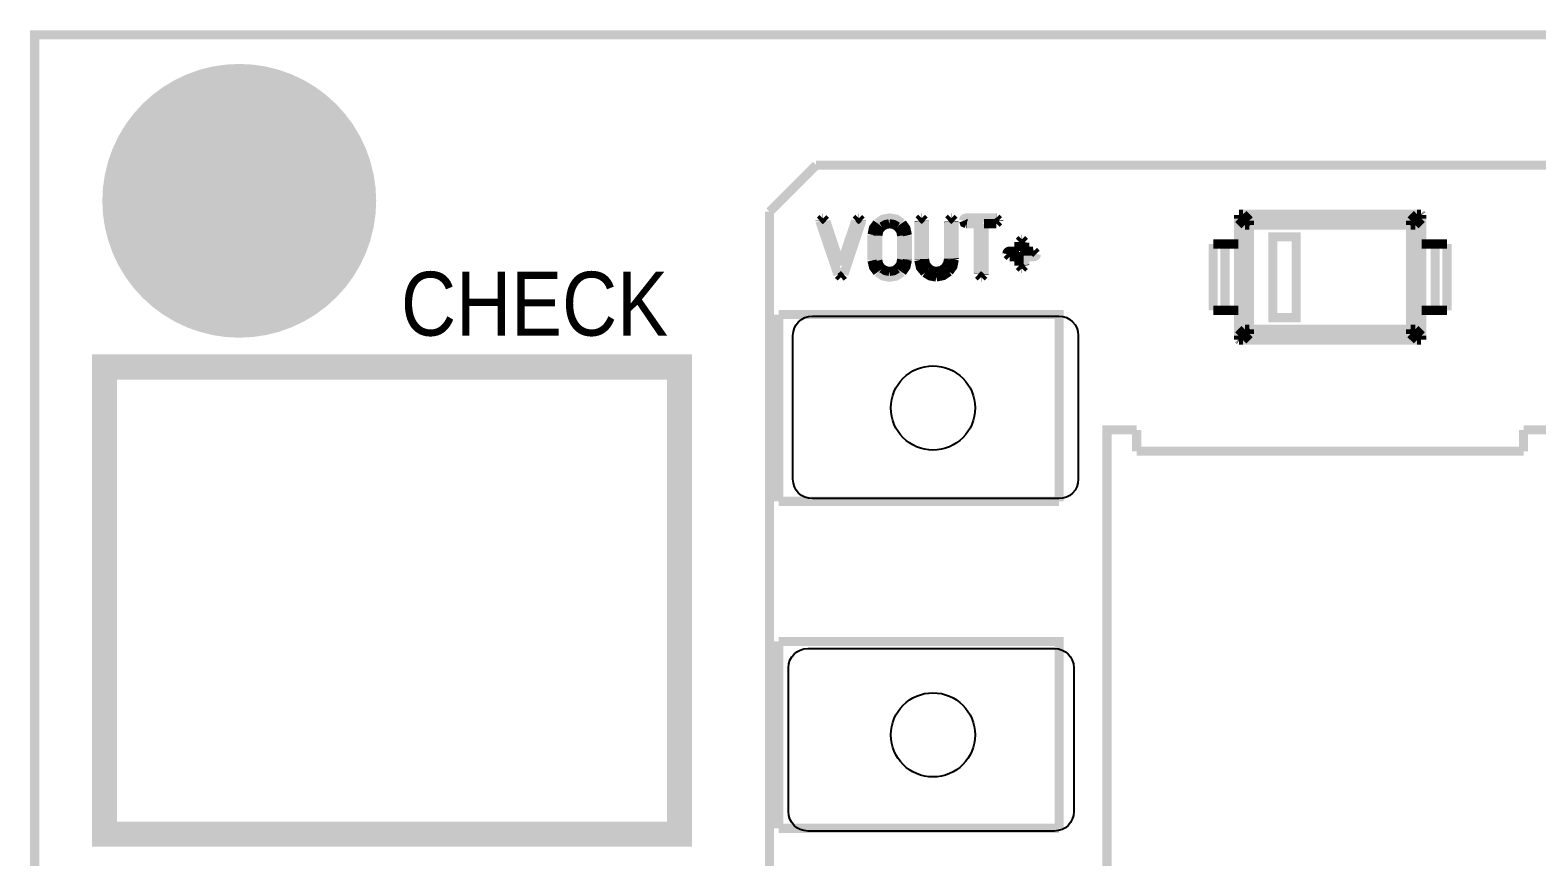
# Model space of a CAD drawing. Header units: inches. Extents: x 15 to 148, y 10 to 111.
# Drawn here: x 128.444 to 130.984, y 103.555 to 104.949 of the extents above; entities that cross this region are included whole.
import ezdxf

# ---------------------------------------------------------------- set-up
doc = ezdxf.new("R2010")
doc.units = ezdxf.units.IN
doc.header["$MEASUREMENT"] = 0
doc.layers.add('BLK_12AWG', color=7, linetype='Continuous')

# ---------------------------------------------------------------- blocks, each defined once
blk = doc.blocks.new('EPAD')
at = {"const_width": 0.5}
blk.add_lwpolyline([(-0.25, 0, 1), (0.25, 0, 1)], format="xyb", close=True, dxfattribs=at)
blk = doc.blocks.new('CEGHHMI')
for points, const_width in [([(116.8256, 102.1279), (124.6606, 102.1279), (124.6606, 106.2617), (116.8256, 106.2617), (116.8256, 102.1279)], 0.008), ([(116.8256, 102.1279), (124.6606, 102.1279), (124.6606, 106.2617), (116.8256, 106.2617), (116.8256, 102.1279)], 0.008), ([(116.8256, 102.1279), (124.6606, 102.1279), (124.6606, 106.2617), (116.8256, 106.2617), (116.8256, 102.1279)], 0.008), ([(117.5104, 106.1474), (117.4695, 106.1065)], 0.008), ([(117.5104, 106.1474), (117.4695, 106.1065)], 0.008), ([(117.5104, 106.1474), (117.4695, 106.1065)], 0.008), ([(118.9435, 106.1474), (117.5104, 106.1474)], 0.008), ([(118.9435, 106.1474), (117.5104, 106.1474)], 0.008), ([(118.9435, 106.1474), (117.5104, 106.1474)], 0.008), ([(117.4695, 106.1065), (117.4695, 105.4759)], 0.008), ([(117.4695, 106.1065), (117.4695, 105.4759)], 0.008), ([(117.4695, 106.1065), (117.4695, 105.4759)], 0.008), ([(117.5138, 106.0986), (117.5161, 106.1008)], 0.008), ([(117.5138, 106.0986), (117.5161, 106.1008)], 0.008), ([(117.5138, 106.0986), (117.5161, 106.1008)], 0.008), ([(117.5138, 106.0985), (117.5138, 106.0986)], 0.008), ([(117.5138, 106.0985), (117.5138, 106.0986)], 0.008), ([(117.5138, 106.0985), (117.5138, 106.0986)], 0.008), ([(117.5296, 106.0514), (117.514, 106.0974), (117.5139, 106.0981), (117.5138, 106.0985)], 0.008), ([(117.5296, 106.0514), (117.514, 106.0974), (117.5139, 106.0981), (117.5138, 106.0985)], 0.008), ([(117.5296, 106.0514), (117.514, 106.0974), (117.5139, 106.0981), (117.5138, 106.0985)], 0.008), ([(117.5165, 106.1008), (117.5161, 106.1008)], 0.008), ([(117.5165, 106.1008), (117.5161, 106.1008)], 0.008), ([(117.5165, 106.1008), (117.5161, 106.1008)], 0.008), ([(117.5189, 106.0984), (117.5165, 106.1008)], 0.008), ([(117.5189, 106.0984), (117.5165, 106.1008)], 0.008), ([(117.5189, 106.0984), (117.5165, 106.1008)], 0.008), ([(117.5189, 106.0984), (117.5319, 106.0594)], 0.008), ([(117.5189, 106.0984), (117.5319, 106.0594)], 0.008), ([(117.5189, 106.0984), (117.5319, 106.0594)], 0.008), ([(117.5319, 106.0594), (117.5451, 106.0986)], 0.008), ([(117.5319, 106.0594), (117.5451, 106.0986)], 0.008), ([(117.5319, 106.0594), (117.5451, 106.0986)], 0.008), ([(117.5501, 106.0985), (117.55, 106.0977), (117.5498, 106.0969), (117.5347, 106.0515)], 0.008), ([(117.5501, 106.0985), (117.55, 106.0977), (117.5498, 106.0969), (117.5347, 106.0515)], 0.008), ([(117.5501, 106.0985), (117.55, 106.0977), (117.5498, 106.0969), (117.5347, 106.0515)], 0.008), ([(117.5451, 106.0986), (117.5476, 106.1009)], 0.008), ([(117.5451, 106.0986), (117.5476, 106.1009)], 0.008), ([(117.5451, 106.0986), (117.5476, 106.1009)], 0.008), ([(117.5476, 106.1009), (117.5479, 106.1009)], 0.008), ([(117.5476, 106.1009), (117.5479, 106.1009)], 0.008), ([(117.5476, 106.1009), (117.5479, 106.1009)], 0.008), ([(117.5501, 106.0987), (117.5479, 106.1009)], 0.008), ([(117.5501, 106.0987), (117.5479, 106.1009)], 0.008), ([(117.5501, 106.0987), (117.5479, 106.1009)], 0.008), ([(117.5501, 106.0987), (117.5501, 106.0985)], 0.008), ([(117.5501, 106.0987), (117.5501, 106.0985)], 0.008), ([(117.5501, 106.0987), (117.5501, 106.0985)], 0.008), ([(117.5639, 106.0966), (117.5689, 106.1), (117.575, 106.1011), (117.5807, 106.1), (117.5857, 106.0966)], 0.008), ([(117.5639, 106.0966), (117.5689, 106.1), (117.575, 106.1011), (117.5807, 106.1), (117.5857, 106.0966)], 0.008), ([(117.5639, 106.0966), (117.5689, 106.1), (117.575, 106.1011), (117.5807, 106.1), (117.5857, 106.0966)], 0.008), ([(117.6003, 106.0988), (117.6026, 106.1011)], 0.008), ([(117.6003, 106.0988), (117.6026, 106.1011)], 0.008), ([(117.6003, 106.0988), (117.6026, 106.1011)], 0.008), ([(117.6003, 106.0988), (117.6004, 106.0984)], 0.008), ([(117.6003, 106.0988), (117.6004, 106.0984)], 0.008), ([(117.6003, 106.0988), (117.6004, 106.0984)], 0.008), ([(117.6004, 106.0644), (117.6004, 106.0984)], 0.008), ([(117.6004, 106.0644), (117.6004, 106.0984)], 0.008), ([(117.6004, 106.0644), (117.6004, 106.0984)], 0.008), ([(117.6028, 106.1011), (117.6026, 106.1011)], 0.008), ([(117.6028, 106.1011), (117.6026, 106.1011)], 0.008), ([(117.6028, 106.1011), (117.6026, 106.1011)], 0.008), ([(117.6028, 106.1011), (117.603, 106.1011)], 0.008), ([(117.6028, 106.1011), (117.603, 106.1011)], 0.008), ([(117.6028, 106.1011), (117.603, 106.1011)], 0.008), ([(117.6054, 106.0987), (117.603, 106.1011)], 0.008), ([(117.6054, 106.0987), (117.603, 106.1011)], 0.008), ([(117.6054, 106.0987), (117.603, 106.1011)], 0.008), ([(117.6054, 106.0987), (117.6054, 106.0984)], 0.008), ([(117.6054, 106.0987), (117.6054, 106.0984)], 0.008), ([(117.6054, 106.0987), (117.6054, 106.0984)], 0.008), ([(117.6054, 106.0984), (117.6054, 106.0652)], 0.008), ([(117.6054, 106.0984), (117.6054, 106.0652)], 0.008), ([(117.6054, 106.0984), (117.6054, 106.0652)], 0.008), ([(117.6263, 106.0987), (117.6287, 106.1011)], 0.008), ([(117.6263, 106.0987), (117.6287, 106.1011)], 0.008), ([(117.6263, 106.0987), (117.6287, 106.1011)], 0.008), ([(117.6263, 106.0987), (117.6264, 106.0984)], 0.008), ([(117.6263, 106.0987), (117.6264, 106.0984)], 0.008), ([(117.6263, 106.0987), (117.6264, 106.0984)], 0.008), ([(117.6264, 106.0654), (117.6264, 106.0984)], 0.008), ([(117.6264, 106.0654), (117.6264, 106.0984)], 0.008), ([(117.6264, 106.0654), (117.6264, 106.0984)], 0.008), ([(117.6289, 106.1011), (117.6287, 106.1011)], 0.008), ([(117.6289, 106.1011), (117.6287, 106.1011)], 0.008), ([(117.6289, 106.1011), (117.6287, 106.1011)], 0.008), ([(117.6289, 106.1011), (117.629, 106.1011)], 0.008), ([(117.6289, 106.1011), (117.629, 106.1011)], 0.008), ([(117.6289, 106.1011), (117.629, 106.1011)], 0.008), ([(117.6315, 106.0986), (117.629, 106.1011)], 0.008), ([(117.6315, 106.0986), (117.629, 106.1011)], 0.008), ([(117.6315, 106.0986), (117.629, 106.1011)], 0.008), ([(117.6315, 106.0986), (117.6314, 106.0981)], 0.008), ([(117.6315, 106.0986), (117.6314, 106.0981)], 0.008), ([(117.6315, 106.0986), (117.6314, 106.0981)], 0.008), ([(117.6396, 106.0987), (117.6397, 106.0993), (117.6398, 106.0997), (117.64, 106.1002), (117.6404, 106.1005), (117.6408, 106.1008), (117.6413, 106.1009), (117.6426, 106.1011), (117.668, 106.1011)], 0.008), ([(117.6396, 106.0987), (117.6397, 106.0993), (117.6398, 106.0997), (117.64, 106.1002), (117.6404, 106.1005), (117.6408, 106.1008), (117.6413, 106.1009), (117.6426, 106.1011), (117.668, 106.1011)], 0.008), ([(117.6396, 106.0987), (117.6397, 106.0993), (117.6398, 106.0997), (117.64, 106.1002), (117.6404, 106.1005), (117.6408, 106.1008), (117.6413, 106.1009), (117.6426, 106.1011), (117.668, 106.1011)], 0.008), ([(117.6396, 106.0986), (117.6396, 106.0987)], 0.008), ([(117.6396, 106.0986), (117.6396, 106.0987)], 0.008), ([(117.6396, 106.0986), (117.6396, 106.0987)], 0.008), ([(117.6396, 106.0986), (117.6403, 106.0968), (117.6421, 106.0961)], 0.008), ([(117.6396, 106.0986), (117.6403, 106.0968), (117.6421, 106.0961)], 0.008), ([(117.6396, 106.0986), (117.6403, 106.0968), (117.6421, 106.0961)], 0.008), ([(117.668, 106.1011), (117.6683, 106.1011)], 0.008), ([(117.668, 106.1011), (117.6683, 106.1011)], 0.008), ([(117.668, 106.1011), (117.6683, 106.1011)], 0.008), ([(117.6705, 106.0989), (117.6683, 106.1011)], 0.008), ([(117.6705, 106.0989), (117.6683, 106.1011)], 0.008), ([(117.6705, 106.0989), (117.6683, 106.1011)], 0.008), ([(117.6705, 106.0983), (117.6683, 106.0961)], 0.008), ([(117.6705, 106.0983), (117.6683, 106.0961)], 0.008), ([(117.6705, 106.0983), (117.6683, 106.0961)], 0.008), ([(117.6705, 106.0989), (117.6705, 106.0986)], 0.008), ([(117.6705, 106.0989), (117.6705, 106.0986)], 0.008), ([(117.6705, 106.0989), (117.6705, 106.0986)], 0.008), ([(117.6705, 106.0983), (117.6705, 106.0986)], 0.008), ([(117.6705, 106.0983), (117.6705, 106.0986)], 0.008), ([(117.6705, 106.0983), (117.6705, 106.0986)], 0.008), ([(117.8805, 106.1038), (117.8805, 106.1004)], 0.008), ([(117.8805, 106.1038), (117.8805, 106.1004)], 0.008), ([(117.8805, 106.1038), (117.8805, 106.1004)], 0.008), ([(117.8805, 106.1004), (117.8805, 106.0782)], 0.008), ([(117.8861, 106.0948), (117.8805, 106.1004)], 0.008), ([(117.8805, 106.1004), (117.8805, 106.0782)], 0.008), ([(117.8861, 106.0948), (117.8805, 106.1004)], 0.008), ([(117.8805, 106.1004), (117.8805, 106.0782)], 0.008), ([(117.8861, 106.0948), (117.8805, 106.1004)], 0.008), ([(117.8846, 106.1044), (117.8811, 106.1044)], 0.008), ([(117.8846, 106.1044), (117.8811, 106.1044)], 0.008), ([(117.8846, 106.1044), (117.8811, 106.1044)], 0.008), ([(117.8846, 106.1044), (118.037, 106.1044)], 0.008), ([(117.8901, 106.0988), (117.8846, 106.1044)], 0.008), ([(117.8846, 106.1044), (118.037, 106.1044)], 0.008), ([(117.8901, 106.0988), (117.8846, 106.1044)], 0.008), ([(117.8846, 106.1044), (118.037, 106.1044)], 0.008), ([(117.8901, 106.0988), (117.8846, 106.1044)], 0.008), ([(117.8861, 106.0948), (117.8873, 106.0976), (117.8901, 106.0988)], 0.008), ([(117.8861, 106.0948), (117.8873, 106.0976), (117.8901, 106.0988)], 0.008), ([(117.8861, 106.0948), (117.8873, 106.0976), (117.8901, 106.0988)], 0.008), ([(118.0314, 106.0988), (117.8901, 106.0988)], 0.008), ([(117.8901, 106.0988), (117.8901, 106.0948)], 0.008), ([(118.0314, 106.0988), (117.8901, 106.0988)], 0.008), ([(117.8901, 106.0988), (117.8901, 106.0948)], 0.008), ([(118.0314, 106.0988), (117.8901, 106.0988)], 0.008), ([(117.8901, 106.0988), (117.8901, 106.0948)], 0.008), ([(118.037, 106.1044), (118.0314, 106.0988)], 0.008), ([(118.037, 106.1044), (118.0314, 106.0988)], 0.008), ([(118.037, 106.1044), (118.0314, 106.0988)], 0.008), ([(118.0314, 106.0948), (118.0314, 106.0988)], 0.008), ([(118.0355, 106.0948), (118.0343, 106.0976), (118.0314, 106.0988)], 0.008), ([(118.0314, 106.0948), (118.0314, 106.0988)], 0.008), ([(118.0355, 106.0948), (118.0343, 106.0976), (118.0314, 106.0988)], 0.008), ([(118.0314, 106.0948), (118.0314, 106.0988)], 0.008), ([(118.0355, 106.0948), (118.0343, 106.0976), (118.0314, 106.0988)], 0.008), ([(118.0355, 106.0948), (118.041, 106.1004)], 0.008), ([(118.0355, 106.0948), (118.041, 106.1004)], 0.008), ([(118.0355, 106.0948), (118.041, 106.1004)], 0.008), ([(118.0405, 106.1044), (118.037, 106.1044)], 0.008), ([(118.0405, 106.1044), (118.037, 106.1044)], 0.008), ([(118.0405, 106.1044), (118.037, 106.1044)], 0.008), ([(118.0408, 106.1041), (118.0405, 106.1044)], 0.008), ([(118.0408, 106.1041), (118.0405, 106.1044)], 0.008), ([(118.0408, 106.1041), (118.0405, 106.1044)], 0.008), ([(118.0408, 106.1041), (118.041, 106.1038)], 0.008), ([(118.0408, 106.1041), (118.041, 106.1038)], 0.008), ([(118.0408, 106.1041), (118.041, 106.1038)], 0.008), ([(118.041, 106.1038), (118.041, 106.1004)], 0.008), ([(118.041, 106.1038), (118.041, 106.1004)], 0.008), ([(118.041, 106.1038), (118.041, 106.1004)], 0.008), ([(118.041, 106.1004), (118.041, 106.0782), (118.041, 106.0201), (118.041, 105.9979)], 0.008), ([(118.041, 106.1004), (118.041, 106.0782), (118.041, 106.0201), (118.041, 105.9979)], 0.008), ([(118.041, 106.1004), (118.041, 106.0782), (118.041, 106.0201), (118.041, 105.9979)], 0.008), ([(117.5594, 106.0864), (117.5606, 106.0921), (117.5639, 106.0966)], 0.008), ([(117.5594, 106.0864), (117.5606, 106.0921), (117.5639, 106.0966)], 0.008), ([(117.5594, 106.0864), (117.5606, 106.0921), (117.5639, 106.0966)], 0.008), ([(117.5594, 106.0638), (117.5594, 106.0864)], 0.008), ([(117.5594, 106.0638), (117.5594, 106.0864)], 0.008), ([(117.5594, 106.0638), (117.5594, 106.0864)], 0.008), ([(117.5645, 106.0861), (117.5654, 106.0902), (117.5679, 106.0934)], 0.008), ([(117.5645, 106.0861), (117.5654, 106.0902), (117.5679, 106.0934)], 0.008), ([(117.5645, 106.0861), (117.5654, 106.0902), (117.5679, 106.0934)], 0.008), ([(117.5645, 106.0861), (117.5645, 106.0856)], 0.008), ([(117.5645, 106.0861), (117.5645, 106.0856)], 0.008), ([(117.5645, 106.0861), (117.5645, 106.0856)], 0.008), ([(117.5645, 106.0856), (117.5645, 106.0637)], 0.008), ([(117.5645, 106.0856), (117.5645, 106.0637)], 0.008), ([(117.5645, 106.0856), (117.5645, 106.0637)], 0.008), ([(117.5745, 106.096), (117.5712, 106.0953), (117.5679, 106.0934)], 0.008), ([(117.5745, 106.096), (117.5712, 106.0953), (117.5679, 106.0934)], 0.008), ([(117.5745, 106.096), (117.5712, 106.0953), (117.5679, 106.0934)], 0.008), ([(117.5818, 106.0934), (117.5784, 106.0954), (117.5745, 106.096)], 0.008), ([(117.5818, 106.0934), (117.5784, 106.0954), (117.5745, 106.096)], 0.008), ([(117.5818, 106.0934), (117.5784, 106.0954), (117.5745, 106.096)], 0.008), ([(117.5854, 106.0858), (117.5844, 106.0901), (117.5818, 106.0934)], 0.008), ([(117.5854, 106.0858), (117.5844, 106.0901), (117.5818, 106.0934)], 0.008), ([(117.5854, 106.0858), (117.5844, 106.0901), (117.5818, 106.0934)], 0.008), ([(117.5854, 106.0858), (117.5854, 106.0855)], 0.008), ([(117.5854, 106.0858), (117.5854, 106.0855)], 0.008), ([(117.5854, 106.0858), (117.5854, 106.0855)], 0.008), ([(117.5854, 106.0646), (117.5854, 106.0855)], 0.008), ([(117.5854, 106.0646), (117.5854, 106.0855)], 0.008), ([(117.5854, 106.0646), (117.5854, 106.0855)], 0.008), ([(117.5904, 106.0858), (117.5891, 106.0918), (117.5857, 106.0966)], 0.008), ([(117.5904, 106.0858), (117.5891, 106.0918), (117.5857, 106.0966)], 0.008), ([(117.5904, 106.0858), (117.5891, 106.0918), (117.5857, 106.0966)], 0.008), ([(117.5904, 106.0858), (117.5904, 106.0857)], 0.008), ([(117.5904, 106.0858), (117.5904, 106.0857)], 0.008), ([(117.5904, 106.0858), (117.5904, 106.0857)], 0.008), ([(117.5904, 106.0857), (117.5904, 106.0648)], 0.008), ([(117.5904, 106.0857), (117.5904, 106.0648)], 0.008), ([(117.5904, 106.0857), (117.5904, 106.0648)], 0.008), ([(117.6314, 106.0981), (117.6314, 106.0656)], 0.008), ([(117.6314, 106.0981), (117.6314, 106.0656)], 0.008), ([(117.6314, 106.0981), (117.6314, 106.0656)], 0.008), ([(117.6426, 106.0961), (117.6421, 106.0961)], 0.008), ([(117.6426, 106.0961), (117.6421, 106.0961)], 0.008), ([(117.6426, 106.0961), (117.6421, 106.0961)], 0.008), ([(117.6526, 106.0518), (117.6526, 106.0961), (117.6426, 106.0961)], 0.008), ([(117.6526, 106.0518), (117.6526, 106.0961), (117.6426, 106.0961)], 0.008), ([(117.6526, 106.0518), (117.6526, 106.0961), (117.6426, 106.0961)], 0.008), ([(117.6576, 106.0961), (117.6576, 106.0519)], 0.008), ([(117.6681, 106.0961), (117.6576, 106.0961)], 0.008), ([(117.6576, 106.0961), (117.6576, 106.0519)], 0.008), ([(117.6681, 106.0961), (117.6576, 106.0961)], 0.008), ([(117.6576, 106.0961), (117.6576, 106.0519)], 0.008), ([(117.6681, 106.0961), (117.6576, 106.0961)], 0.008), ([(117.6681, 106.0961), (117.6683, 106.0961)], 0.008), ([(117.6681, 106.0961), (117.6683, 106.0961)], 0.008), ([(117.6681, 106.0961), (117.6683, 106.0961)], 0.008), ([(117.8861, 106.0948), (117.8861, 106.0035)], 0.008), ([(117.8901, 106.0948), (117.8861, 106.0948)], 0.008), ([(117.8861, 106.0948), (117.8861, 106.0035)], 0.008), ([(117.8901, 106.0948), (117.8861, 106.0948)], 0.008), ([(117.8861, 106.0948), (117.8861, 106.0035)], 0.008), ([(117.8901, 106.0948), (117.8861, 106.0948)], 0.008), ([(117.8901, 106.0035), (117.8901, 106.0948)], 0.008), ([(117.8901, 106.0948), (118.0314, 106.0948), (118.0314, 106.0035)], 0.008), ([(117.8901, 106.0035), (117.8901, 106.0948)], 0.008), ([(117.8901, 106.0948), (118.0314, 106.0948), (118.0314, 106.0035)], 0.008), ([(117.8901, 106.0035), (117.8901, 106.0948)], 0.008), ([(117.8901, 106.0948), (118.0314, 106.0948), (118.0314, 106.0035)], 0.008), ([(118.0355, 106.0948), (118.0314, 106.0948)], 0.008), ([(118.0355, 106.0948), (118.0314, 106.0948)], 0.008), ([(118.0355, 106.0948), (118.0314, 106.0948)], 0.008), ([(118.0355, 106.0035), (118.0355, 106.0948)], 0.008), ([(118.0355, 106.0035), (118.0355, 106.0948)], 0.008), ([(118.0355, 106.0035), (118.0355, 106.0948)], 0.008), ([(117.6776, 106.0697), (117.6778, 106.0707), (117.6781, 106.0711), (117.6784, 106.0714), (117.6788, 106.0717), (117.6793, 106.0719), (117.6806, 106.072), (117.6882, 106.072)], 0.008), ([(117.6776, 106.0697), (117.6778, 106.0707), (117.6781, 106.0711), (117.6784, 106.0714), (117.6788, 106.0717), (117.6793, 106.0719), (117.6806, 106.072), (117.6882, 106.072)], 0.008), ([(117.6776, 106.0697), (117.6778, 106.0707), (117.6781, 106.0711), (117.6784, 106.0714), (117.6788, 106.0717), (117.6793, 106.0719), (117.6806, 106.072), (117.6882, 106.072)], 0.008), ([(117.6882, 106.08), (117.6906, 106.0824)], 0.008), ([(117.6882, 106.08), (117.6906, 106.0824)], 0.008), ([(117.6882, 106.08), (117.6906, 106.0824)], 0.008), ([(117.6882, 106.08), (117.6882, 106.0796)], 0.008), ([(117.6882, 106.08), (117.6882, 106.0796)], 0.008), ([(117.6882, 106.08), (117.6882, 106.0796)], 0.008), ([(117.6882, 106.072), (117.6882, 106.0796)], 0.008), ([(117.6882, 106.072), (117.6882, 106.0796)], 0.008), ([(117.6882, 106.072), (117.6882, 106.0796)], 0.008), ([(117.6908, 106.0824), (117.6906, 106.0824)], 0.008), ([(117.6908, 106.0824), (117.6906, 106.0824)], 0.008), ([(117.6908, 106.0824), (117.6906, 106.0824)], 0.008), ([(117.6933, 106.0799), (117.6908, 106.0824)], 0.008), ([(117.6908, 106.0824), (117.6908, 106.0824)], 0.008), ([(117.6933, 106.0799), (117.6908, 106.0824)], 0.008), ([(117.6908, 106.0824), (117.6908, 106.0824)], 0.008), ([(117.6933, 106.0799), (117.6908, 106.0824)], 0.008), ([(117.6908, 106.0824), (117.6908, 106.0824)], 0.008), ([(117.6933, 106.0799), (117.6932, 106.0794)], 0.008), ([(117.6933, 106.0799), (117.6932, 106.0794)], 0.008), ([(117.6933, 106.0799), (117.6932, 106.0794)], 0.008), ([(117.6932, 106.0794), (117.6932, 106.072), (117.7005, 106.072)], 0.008), ([(117.6932, 106.0794), (117.6932, 106.072), (117.7005, 106.072)], 0.008), ([(117.6932, 106.0794), (117.6932, 106.072), (117.7005, 106.072)], 0.008), ([(117.7005, 106.072), (117.701, 106.0721)], 0.008), ([(117.7005, 106.072), (117.701, 106.0721)], 0.008), ([(117.7005, 106.072), (117.701, 106.0721)], 0.008), ([(117.7034, 106.0696), (117.701, 106.0721)], 0.008), ([(117.7034, 106.0696), (117.701, 106.0721)], 0.008), ([(117.7034, 106.0696), (117.701, 106.0721)], 0.008), ([(117.8584, 106.0782), (117.8584, 106.0201)], 0.008), ([(117.8687, 106.0782), (117.8584, 106.0782)], 0.008), ([(117.8584, 106.0782), (117.8584, 106.0201)], 0.008), ([(117.8687, 106.0782), (117.8584, 106.0782)], 0.008), ([(117.8584, 106.0782), (117.8584, 106.0201)], 0.008), ([(117.8687, 106.0782), (117.8584, 106.0782)], 0.008), ([(117.8687, 106.0782), (117.8805, 106.0782)], 0.008), ([(117.8687, 106.0201), (117.8687, 106.0782)], 0.008), ([(117.8687, 106.0782), (117.8805, 106.0782)], 0.008), ([(117.8687, 106.0201), (117.8687, 106.0782)], 0.008), ([(117.8687, 106.0782), (117.8805, 106.0782)], 0.008), ([(117.8687, 106.0201), (117.8687, 106.0782)], 0.008), ([(117.8805, 106.0782), (117.8805, 106.0201)], 0.008), ([(117.8805, 106.0782), (117.8805, 106.0201)], 0.008), ([(117.8805, 106.0782), (117.8805, 106.0201)], 0.008), ([(117.9106, 106.0137), (117.9311, 106.0137), (117.9311, 106.0846), (117.9106, 106.0846), (117.9106, 106.0137)], 0.008), ([(117.9106, 106.0137), (117.9311, 106.0137), (117.9311, 106.0846), (117.9106, 106.0846), (117.9106, 106.0137)], 0.008), ([(117.9106, 106.0137), (117.9311, 106.0137), (117.9311, 106.0846), (117.9106, 106.0846), (117.9106, 106.0137)], 0.008), ([(118.041, 106.0782), (118.0529, 106.0782)], 0.008), ([(118.041, 106.0782), (118.0529, 106.0782)], 0.008), ([(118.041, 106.0782), (118.0529, 106.0782)], 0.008), ([(118.0529, 106.0782), (118.0632, 106.0782)], 0.008), ([(118.0529, 106.0782), (118.0529, 106.0201)], 0.008), ([(118.0529, 106.0782), (118.0632, 106.0782)], 0.008), ([(118.0529, 106.0782), (118.0529, 106.0201)], 0.008), ([(118.0529, 106.0782), (118.0632, 106.0782)], 0.008), ([(118.0529, 106.0782), (118.0529, 106.0201)], 0.008), ([(118.0632, 106.0201), (118.0632, 106.0782)], 0.008), ([(118.0632, 106.0201), (118.0632, 106.0782)], 0.008), ([(118.0632, 106.0201), (118.0632, 106.0782)], 0.008), ([(117.5594, 106.0638), (117.5607, 106.058), (117.5641, 106.0535)], 0.008), ([(117.5594, 106.0638), (117.5607, 106.058), (117.5641, 106.0535)], 0.008), ([(117.5594, 106.0638), (117.5607, 106.058), (117.5641, 106.0535)], 0.008), ([(117.5645, 106.0637), (117.5654, 106.0598), (117.5679, 106.0569)], 0.008), ([(117.5645, 106.0637), (117.5654, 106.0598), (117.5679, 106.0569)], 0.008), ([(117.5645, 106.0637), (117.5654, 106.0598), (117.5679, 106.0569)], 0.008), ([(117.5854, 106.0646), (117.5844, 106.0601), (117.5816, 106.0567)], 0.008), ([(117.5854, 106.0646), (117.5844, 106.0601), (117.5816, 106.0567)], 0.008), ([(117.5854, 106.0646), (117.5844, 106.0601), (117.5816, 106.0567)], 0.008), ([(117.5904, 106.0644), (117.5891, 106.0583), (117.5857, 106.0535)], 0.008), ([(117.5904, 106.0644), (117.5891, 106.0583), (117.5857, 106.0535)], 0.008), ([(117.5904, 106.0644), (117.5891, 106.0583), (117.5857, 106.0535)], 0.008), ([(117.5904, 106.0644), (117.5904, 106.0648)], 0.008), ([(117.5904, 106.0644), (117.5904, 106.0648)], 0.008), ([(117.5904, 106.0644), (117.5904, 106.0648)], 0.008), ([(117.6004, 106.0641), (117.6004, 106.0644)], 0.008), ([(117.6004, 106.0641), (117.6004, 106.0644)], 0.008), ([(117.6004, 106.0641), (117.6004, 106.0644)], 0.008), ([(117.6004, 106.0641), (117.6018, 106.0578), (117.6057, 106.053)], 0.008), ([(117.6004, 106.0641), (117.6018, 106.0578), (117.6057, 106.053)], 0.008), ([(117.6004, 106.0641), (117.6018, 106.0578), (117.6057, 106.053)], 0.008), ([(117.6054, 106.0646), (117.6054, 106.0652)], 0.008), ([(117.6054, 106.0646), (117.6054, 106.0652)], 0.008), ([(117.6054, 106.0646), (117.6054, 106.0652)], 0.008), ([(117.6054, 106.0646), (117.6064, 106.0602), (117.6091, 106.0568)], 0.008), ([(117.6054, 106.0646), (117.6064, 106.0602), (117.6091, 106.0568)], 0.008), ([(117.6054, 106.0646), (117.6064, 106.0602), (117.6091, 106.0568)], 0.008), ([(117.6264, 106.0647), (117.6256, 106.0608), (117.6235, 106.0576)], 0.008), ([(117.6264, 106.0647), (117.6256, 106.0608), (117.6235, 106.0576)], 0.008), ([(117.6264, 106.0647), (117.6256, 106.0608), (117.6235, 106.0576)], 0.008), ([(117.6264, 106.0647), (117.6264, 106.0654)], 0.008), ([(117.6264, 106.0647), (117.6264, 106.0654)], 0.008), ([(117.6264, 106.0647), (117.6264, 106.0654)], 0.008), ([(117.6315, 106.0647), (117.6303, 106.0587), (117.6269, 106.054)], 0.008), ([(117.6315, 106.0647), (117.6303, 106.0587), (117.6269, 106.054)], 0.008), ([(117.6315, 106.0647), (117.6303, 106.0587), (117.6269, 106.054)], 0.008), ([(117.6315, 106.0647), (117.6314, 106.0656)], 0.008), ([(117.6315, 106.0647), (117.6314, 106.0656)], 0.008), ([(117.6315, 106.0647), (117.6314, 106.0656)], 0.008), ([(117.6776, 106.0696), (117.6776, 106.0697)], 0.008), ([(117.6776, 106.0696), (117.6776, 106.0697)], 0.008), ([(117.6776, 106.0696), (117.6776, 106.0697)], 0.008), ([(117.6776, 106.0696), (117.6801, 106.0671)], 0.008), ([(117.6776, 106.0696), (117.6801, 106.0671)], 0.008), ([(117.6776, 106.0696), (117.6801, 106.0671)], 0.008), ([(117.6805, 106.0671), (117.6801, 106.0671)], 0.008), ([(117.6805, 106.0671), (117.6801, 106.0671)], 0.008), ([(117.6805, 106.0671), (117.6801, 106.0671)], 0.008), ([(117.6882, 106.0596), (117.6882, 106.0671), (117.6805, 106.0671)], 0.008), ([(117.6882, 106.0596), (117.6882, 106.0671), (117.6805, 106.0671)], 0.008), ([(117.6882, 106.0596), (117.6882, 106.0671), (117.6805, 106.0671)], 0.008), ([(117.6882, 106.0592), (117.6882, 106.0596)], 0.008), ([(117.6882, 106.0592), (117.6882, 106.0596)], 0.008), ([(117.6882, 106.0592), (117.6882, 106.0596)], 0.008), ([(117.6882, 106.0592), (117.6906, 106.0568)], 0.008), ([(117.6882, 106.0592), (117.6906, 106.0568)], 0.008), ([(117.6882, 106.0592), (117.6906, 106.0568)], 0.008), ([(117.6932, 106.0591), (117.6908, 106.0568)], 0.008), ([(117.6932, 106.0591), (117.6908, 106.0568)], 0.008), ([(117.6932, 106.0591), (117.6908, 106.0568)], 0.008), ([(117.7034, 106.0695), (117.7032, 106.0685), (117.703, 106.0681), (117.7027, 106.0677), (117.7023, 106.0675), (117.7018, 106.0673), (117.7005, 106.0671), (117.6931, 106.0671), (117.6931, 106.0596)], 0.008), ([(117.7034, 106.0695), (117.7032, 106.0685), (117.703, 106.0681), (117.7027, 106.0677), (117.7023, 106.0675), (117.7018, 106.0673), (117.7005, 106.0671), (117.6931, 106.0671), (117.6931, 106.0596)], 0.008), ([(117.7034, 106.0695), (117.7032, 106.0685), (117.703, 106.0681), (117.7027, 106.0677), (117.7023, 106.0675), (117.7018, 106.0673), (117.7005, 106.0671), (117.6931, 106.0671), (117.6931, 106.0596)], 0.008), ([(117.6932, 106.0591), (117.6931, 106.0596)], 0.008), ([(117.6932, 106.0591), (117.6931, 106.0596)], 0.008), ([(117.6932, 106.0591), (117.6931, 106.0596)], 0.008), ([(117.7034, 106.0696), (117.7034, 106.0695)], 0.008), ([(117.7034, 106.0696), (117.7034, 106.0695)], 0.008), ([(117.7034, 106.0696), (117.7034, 106.0695)], 0.008), ([(117.5296, 106.0514), (117.532, 106.0491)], 0.008), ([(117.5296, 106.0514), (117.532, 106.0491)], 0.008), ([(117.5296, 106.0514), (117.532, 106.0491)], 0.008), ([(117.5347, 106.0515), (117.532, 106.0491)], 0.008), ([(117.5347, 106.0515), (117.532, 106.0491)], 0.008), ([(117.5347, 106.0515), (117.532, 106.0491)], 0.008), ([(117.5857, 106.0535), (117.5807, 106.0502), (117.5747, 106.0491), (117.569, 106.0502), (117.5641, 106.0535)], 0.008), ([(117.5857, 106.0535), (117.5807, 106.0502), (117.5747, 106.0491), (117.569, 106.0502), (117.5641, 106.0535)], 0.008), ([(117.5857, 106.0535), (117.5807, 106.0502), (117.5747, 106.0491), (117.569, 106.0502), (117.5641, 106.0535)], 0.008), ([(117.5679, 106.0569), (117.5711, 106.0549), (117.5746, 106.0542)], 0.008), ([(117.5679, 106.0569), (117.5711, 106.0549), (117.5746, 106.0542)], 0.008), ([(117.5679, 106.0569), (117.5711, 106.0549), (117.5746, 106.0542)], 0.008), ([(117.5746, 106.0542), (117.5785, 106.0548), (117.5816, 106.0567)], 0.008), ([(117.5746, 106.0542), (117.5785, 106.0548), (117.5816, 106.0567)], 0.008), ([(117.5746, 106.0542), (117.5785, 106.0548), (117.5816, 106.0567)], 0.008), ([(117.6157, 106.0493), (117.6104, 106.0502), (117.6057, 106.053)], 0.008), ([(117.6157, 106.0493), (117.6104, 106.0502), (117.6057, 106.053)], 0.008), ([(117.6157, 106.0493), (117.6104, 106.0502), (117.6057, 106.053)], 0.008), ([(117.6091, 106.0567), (117.6124, 106.0548), (117.6158, 106.0542)], 0.008), ([(117.6091, 106.0567), (117.6124, 106.0548), (117.6158, 106.0542)], 0.008), ([(117.6091, 106.0567), (117.6124, 106.0548), (117.6158, 106.0542)], 0.008), ([(117.627, 106.054), (117.6217, 106.0505), (117.6157, 106.0493)], 0.008), ([(117.627, 106.054), (117.6217, 106.0505), (117.6157, 106.0493)], 0.008), ([(117.627, 106.054), (117.6217, 106.0505), (117.6157, 106.0493)], 0.008), ([(117.6236, 106.0576), (117.6201, 106.0551), (117.6158, 106.0542)], 0.008), ([(117.6236, 106.0576), (117.6201, 106.0551), (117.6158, 106.0542)], 0.008), ([(117.6236, 106.0576), (117.6201, 106.0551), (117.6158, 106.0542)], 0.008), ([(117.6525, 106.0515), (117.6526, 106.0518)], 0.008), ([(117.6525, 106.0515), (117.6526, 106.0518)], 0.008), ([(117.6525, 106.0515), (117.6526, 106.0518)], 0.008), ([(117.6525, 106.0515), (117.6549, 106.0491)], 0.008), ([(117.6525, 106.0515), (117.6549, 106.0491)], 0.008), ([(117.6525, 106.0515), (117.6549, 106.0491)], 0.008), ([(117.6551, 106.0491), (117.6549, 106.0491)], 0.008), ([(117.6551, 106.0491), (117.6549, 106.0491)], 0.008), ([(117.6551, 106.0491), (117.6549, 106.0491)], 0.008), ([(117.6551, 106.0491), (117.6552, 106.0491)], 0.008), ([(117.6551, 106.0491), (117.6552, 106.0491)], 0.008), ([(117.6551, 106.0491), (117.6552, 106.0491)], 0.008), ([(117.6576, 106.0515), (117.6552, 106.0491)], 0.008), ([(117.6576, 106.0515), (117.6552, 106.0491)], 0.008), ([(117.6576, 106.0515), (117.6552, 106.0491)], 0.008), ([(117.6576, 106.0515), (117.6576, 106.0519)], 0.008), ([(117.6576, 106.0515), (117.6576, 106.0519)], 0.008), ([(117.6576, 106.0515), (117.6576, 106.0519)], 0.008), ([(117.6908, 106.0568), (117.6906, 106.0568)], 0.008), ([(117.6908, 106.0568), (117.6906, 106.0568)], 0.008), ([(117.6908, 106.0568), (117.6906, 106.0568)], 0.008), ([(117.6908, 106.0568), (117.6908, 106.0568)], 0.008), ([(117.6908, 106.0568), (117.6908, 106.0568)], 0.008), ([(117.6908, 106.0568), (117.6908, 106.0568)], 0.008), ([(117.8584, 106.0201), (117.8687, 106.0201)], 0.008), ([(117.8584, 106.0201), (117.8687, 106.0201)], 0.008), ([(117.8584, 106.0201), (117.8687, 106.0201)], 0.008), ([(117.8805, 106.0201), (117.8687, 106.0201)], 0.008), ([(117.8805, 106.0201), (117.8687, 106.0201)], 0.008), ([(117.8805, 106.0201), (117.8687, 106.0201)], 0.008), ([(117.8805, 106.0201), (117.8805, 105.9979)], 0.008), ([(117.8805, 106.0201), (117.8805, 105.9979)], 0.008), ([(117.8805, 106.0201), (117.8805, 105.9979)], 0.008), ([(118.0529, 106.0201), (118.041, 106.0201)], 0.008), ([(118.0529, 106.0201), (118.041, 106.0201)], 0.008), ([(118.0529, 106.0201), (118.041, 106.0201)], 0.008), ([(118.0529, 106.0201), (118.0632, 106.0201)], 0.008), ([(118.0529, 106.0201), (118.0632, 106.0201)], 0.008), ([(118.0529, 106.0201), (118.0632, 106.0201)], 0.008), ([(117.4776, 106.0164), (117.4776, 105.8526)], 0.008), ([(117.4776, 106.0164), (117.7233, 106.0164), (117.7233, 105.8526)], 0.008), ([(117.4776, 106.0164), (117.4776, 105.8526)], 0.008), ([(117.4776, 106.0164), (117.7233, 106.0164), (117.7233, 105.8526)], 0.008), ([(117.4776, 106.0164), (117.4776, 105.8526)], 0.008), ([(117.4776, 106.0164), (117.7233, 106.0164), (117.7233, 105.8526)], 0.008), ([(117.8805, 105.9979), (117.8861, 106.0035)], 0.008), ([(117.8805, 105.9979), (117.8861, 106.0035)], 0.008), ([(117.8805, 105.9979), (117.8861, 106.0035)], 0.008), ([(117.8805, 105.9979), (117.8805, 105.9944)], 0.008), ([(117.8805, 105.9979), (117.8805, 105.9944)], 0.008), ([(117.8805, 105.9979), (117.8805, 105.9944)], 0.008), ([(117.8808, 105.9941), (117.8805, 105.9944)], 0.008), ([(117.8808, 105.9941), (117.8805, 105.9944)], 0.008), ([(117.8808, 105.9941), (117.8805, 105.9944)], 0.008), ([(117.8808, 105.9941), (117.8811, 105.9939)], 0.008), ([(117.8808, 105.9941), (117.8811, 105.9939)], 0.008), ([(117.8808, 105.9941), (117.8811, 105.9939)], 0.008), ([(117.8811, 105.9939), (117.8846, 105.9939)], 0.008), ([(117.8811, 105.9939), (117.8846, 105.9939)], 0.008), ([(117.8811, 105.9939), (117.8846, 105.9939)], 0.008), ([(117.8901, 105.9994), (117.8846, 105.9939)], 0.008), ([(117.8901, 105.9994), (117.8846, 105.9939)], 0.008), ([(117.8901, 105.9994), (117.8846, 105.9939)], 0.008), ([(117.8846, 105.9939), (118.037, 105.9939)], 0.008), ([(117.8846, 105.9939), (118.037, 105.9939)], 0.008), ([(117.8846, 105.9939), (118.037, 105.9939)], 0.008), ([(117.8861, 106.0035), (117.8901, 106.0035)], 0.008), ([(117.8861, 106.0035), (117.8873, 106.0006), (117.8901, 105.9994)], 0.008), ([(117.8861, 106.0035), (117.8901, 106.0035)], 0.008), ([(117.8861, 106.0035), (117.8873, 106.0006), (117.8901, 105.9994)], 0.008), ([(117.8861, 106.0035), (117.8901, 106.0035)], 0.008), ([(117.8861, 106.0035), (117.8873, 106.0006), (117.8901, 105.9994)], 0.008), ([(118.0314, 106.0035), (117.8901, 106.0035)], 0.008), ([(117.8901, 106.0035), (117.8901, 105.9994)], 0.008), ([(118.0314, 106.0035), (117.8901, 106.0035)], 0.008), ([(117.8901, 106.0035), (117.8901, 105.9994)], 0.008), ([(118.0314, 106.0035), (117.8901, 106.0035)], 0.008), ([(117.8901, 106.0035), (117.8901, 105.9994)], 0.008), ([(117.8901, 105.9994), (118.0314, 105.9994)], 0.008), ([(117.8901, 105.9994), (118.0314, 105.9994)], 0.008), ([(117.8901, 105.9994), (118.0314, 105.9994)], 0.008), ([(118.0314, 105.9994), (118.0314, 106.0035)], 0.008), ([(118.0314, 106.0035), (118.0355, 106.0035)], 0.008), ([(118.0355, 106.0035), (118.0343, 106.0006), (118.0314, 105.9994)], 0.008), ([(118.0314, 105.9994), (118.0314, 106.0035)], 0.008), ([(118.0314, 106.0035), (118.0355, 106.0035)], 0.008), ([(118.0355, 106.0035), (118.0343, 106.0006), (118.0314, 105.9994)], 0.008), ([(118.0314, 105.9994), (118.0314, 106.0035)], 0.008), ([(118.0314, 106.0035), (118.0355, 106.0035)], 0.008), ([(118.0355, 106.0035), (118.0343, 106.0006), (118.0314, 105.9994)], 0.008), ([(118.037, 105.9939), (118.0314, 105.9994)], 0.008), ([(118.037, 105.9939), (118.0314, 105.9994)], 0.008), ([(118.037, 105.9939), (118.0314, 105.9994)], 0.008), ([(118.041, 105.9979), (118.0355, 106.0035)], 0.008), ([(118.041, 105.9979), (118.0355, 106.0035)], 0.008), ([(118.041, 105.9979), (118.0355, 106.0035)], 0.008), ([(118.037, 105.9939), (118.0405, 105.9939)], 0.008), ([(118.037, 105.9939), (118.0405, 105.9939)], 0.008), ([(118.037, 105.9939), (118.0405, 105.9939)], 0.008), ([(118.041, 105.9979), (118.041, 105.9944)], 0.008), ([(118.041, 105.9979), (118.041, 105.9944)], 0.008), ([(118.041, 105.9979), (118.041, 105.9944)], 0.008), ([(116.8868, 105.5609), (117.3907, 105.5609), (117.3907, 105.9704), (116.8868, 105.9704), (116.8868, 105.5609)], 0.022), ([(116.8868, 105.5609), (117.3907, 105.5609), (117.3907, 105.9704), (116.8868, 105.9704), (116.8868, 105.5609)], 0.022), ([(116.8868, 105.5609), (117.3907, 105.5609), (117.3907, 105.9704), (116.8868, 105.9704), (116.8868, 105.5609)], 0.022), ([(118.1303, 105.9153), (118.1563, 105.9153), (118.1563, 105.5056), (117.7653, 105.5056), (117.7653, 105.9153), (117.7913, 105.9153)], 0.008), ([(118.1303, 105.9153), (118.1563, 105.9153), (118.1563, 105.5056), (117.7653, 105.5056), (117.7653, 105.9153), (117.7913, 105.9153)], 0.008), ([(118.1303, 105.9153), (118.1563, 105.9153), (118.1563, 105.5056), (117.7653, 105.5056), (117.7653, 105.9153), (117.7913, 105.9153)], 0.008), ([(117.7913, 105.8966), (117.7913, 105.9153)], 0.008), ([(117.7913, 105.8966), (117.7913, 105.9153)], 0.008), ([(117.7913, 105.8966), (117.7913, 105.9153)], 0.008), ([(118.1303, 105.9153), (118.1303, 105.8966)], 0.008), ([(118.1303, 105.9153), (118.1303, 105.8966)], 0.008), ([(118.1303, 105.9153), (118.1303, 105.8966)], 0.008), ([(117.7913, 105.8966), (118.1303, 105.8966)], 0.008), ([(117.7913, 105.8966), (118.1303, 105.8966)], 0.008), ([(117.7913, 105.8966), (118.1303, 105.8966)], 0.008), ([(117.4776, 105.8526), (117.7233, 105.8526)], 0.008), ([(117.4776, 105.8526), (117.7233, 105.8526)], 0.008), ([(117.4776, 105.8526), (117.7233, 105.8526)], 0.008), ([(117.4776, 105.7298), (117.4776, 105.566)], 0.008), ([(117.4776, 105.7298), (117.7233, 105.7298), (117.7233, 105.566)], 0.008), ([(117.4776, 105.7298), (117.4776, 105.566)], 0.008), ([(117.4776, 105.7298), (117.7233, 105.7298), (117.7233, 105.566)], 0.008), ([(117.4776, 105.7298), (117.4776, 105.566)], 0.008), ([(117.4776, 105.7298), (117.7233, 105.7298), (117.7233, 105.566)], 0.008), ([(117.4776, 105.566), (117.7233, 105.566)], 0.008), ([(117.4776, 105.566), (117.7233, 105.566)], 0.008), ([(117.4776, 105.566), (117.7233, 105.566)], 0.008)]:
    blk.add_lwpolyline(points, dxfattribs=dict(const_width=const_width))
for points in [[(117.5071, 106.015), (117.7231, 106.015), (117.7266, 106.0146), (117.7298, 106.0137), (117.7327, 106.0121), (117.7352, 106.0101), (117.7373, 106.0075), (117.7388, 106.0047), (117.7398, 106.0014), (117.7401, 105.998), (117.7401, 105.872), (117.7398, 105.8685), (117.7388, 105.8653), (117.7373, 105.8624), (117.7352, 105.8599), (117.7327, 105.8578), (117.7298, 105.8563), (117.7266, 105.8553), (117.7231, 105.855), (117.5071, 105.855), (117.5036, 105.8553), (117.5004, 105.8563), (117.4975, 105.8578), (117.495, 105.8599), (117.493, 105.8624), (117.4914, 105.8653), (117.4905, 105.8685), (117.4901, 105.872), (117.4901, 105.998), (117.4905, 106.0014), (117.4914, 106.0047), (117.493, 106.0075), (117.495, 106.0101), (117.4975, 106.0121), (117.5004, 106.0137), (117.5036, 106.0146), (117.5071, 106.015)], [(117.5032, 105.7236), (117.7192, 105.7236), (117.7227, 105.7233), (117.7259, 105.7223), (117.7288, 105.7208), (117.7313, 105.7187), (117.7333, 105.7162), (117.7349, 105.7133), (117.7358, 105.7101), (117.7362, 105.7066), (117.7362, 105.5806), (117.7358, 105.5771), (117.7349, 105.5739), (117.7333, 105.571), (117.7313, 105.5685), (117.7288, 105.5665), (117.7259, 105.5649), (117.7227, 105.564), (117.7192, 105.5636), (117.5032, 105.5636), (117.4997, 105.564), (117.4965, 105.5649), (117.4936, 105.5665), (117.4911, 105.5685), (117.489, 105.571), (117.4875, 105.5739), (117.4865, 105.5771), (117.4862, 105.5806), (117.4862, 105.7066), (117.4865, 105.7101), (117.4875, 105.7133), (117.489, 105.7162), (117.4911, 105.7187), (117.4936, 105.7208), (117.4965, 105.7223), (117.4997, 105.7233), (117.5032, 105.7236)]]:
    blk.add_lwpolyline(points, close=True)
for centre in [(117.6128, 105.9345), (117.6128, 105.9345), (117.6128, 105.9345), (117.6128, 105.6479), (117.6128, 105.6479), (117.6128, 105.6479)]:
    blk.add_circle(centre, 0.0369)
at = {"xscale": 0.24, "yscale": 0.24}
blk.add_blockref('EPAD', (117.0049, 106.1161), dxfattribs=at)
at = {"width": 0.892857}
blk.add_text('CHECK', height=0.056, dxfattribs=at).set_placement((117.1466, 105.9979))
blk.add_text('CHECK', height=0.056, dxfattribs=at).set_placement((117.1466, 105.9979))
blk.add_text('CHECK', height=0.056, dxfattribs=at).set_placement((117.1466, 105.9979))

msp = doc.modelspace()

# ---------------------------------------------------------------- block references
at = {"layer": 'BLK_12AWG', "xscale": 1.92375, "yscale": 1.92375, "zscale": 1.92375}
msp.add_blockref('CEGHHMI', (-96.2915, -99.4795), dxfattribs=at)

doc.saveas('drawing.dxf')
